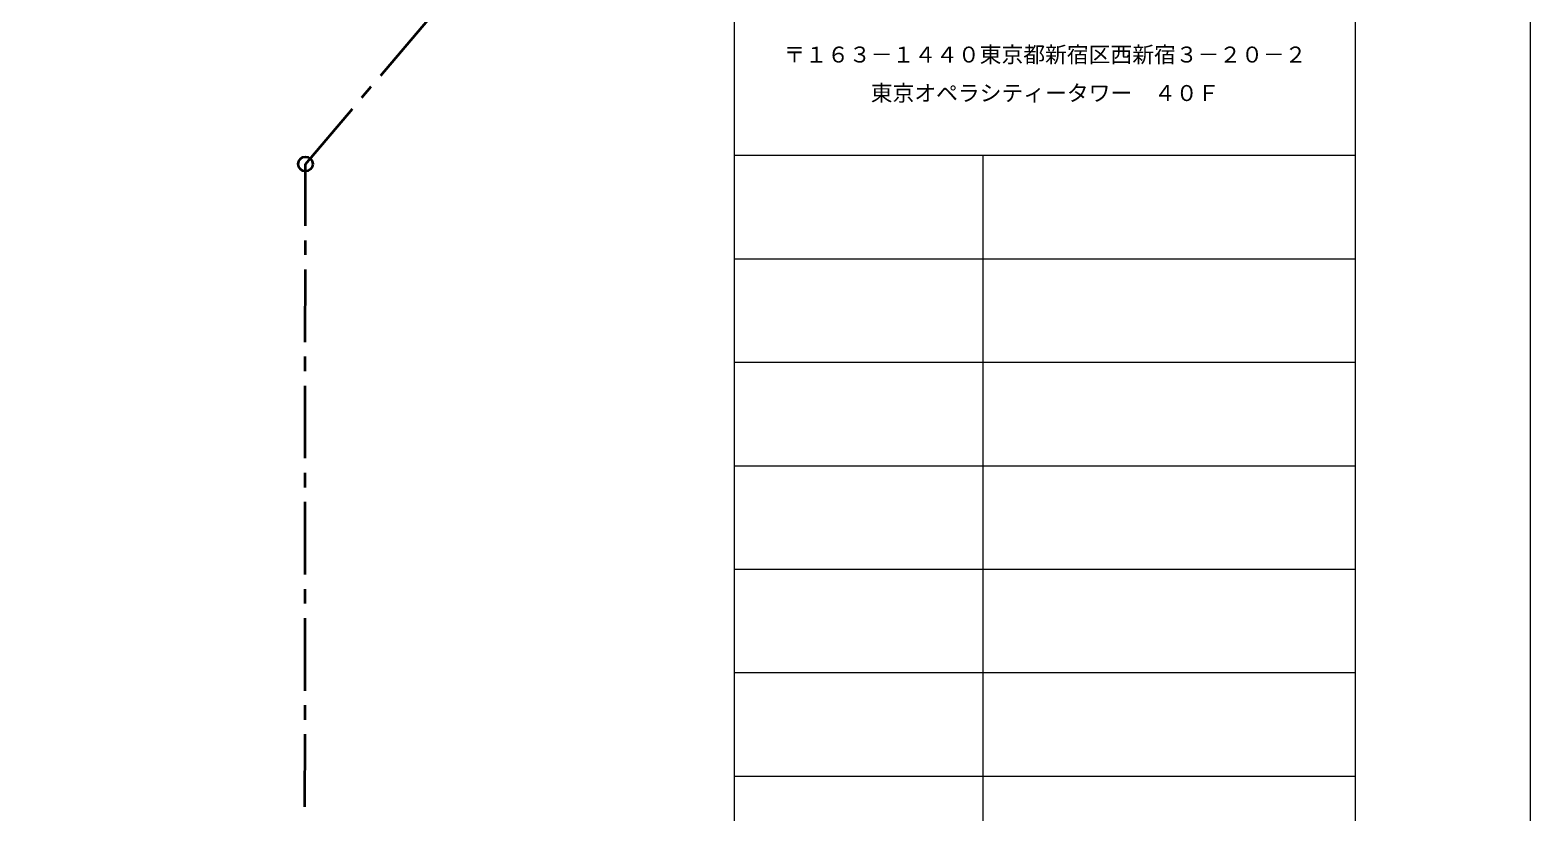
# Model space of a CAD drawing. Units: millimetres at full size, sheet at 1:100. Extents: x -138278 to 134990, y -16593 to 30671.
# Drawn here: x -15585 to -5256, y 14629 to 20020 of the extents above; entities that cross this region are included whole.
import ezdxf
from ezdxf.enums import TextEntityAlignment as Align

# ---------------------------------------------------------------- set-up
doc = ezdxf.new("R2010")
doc.units = ezdxf.units.MM
doc.header["$LTSCALE"] = 100
doc.linetypes.add('CHAIN1', pattern=[8, 5, -1, 1, -1])
for name, color, linetype, lineweight in [('0-D_防災設備', 6, 'CHAIN1', 40), ('F-0_枠', 134, 'Continuous', 18), ('F-F_用紙枠', 134, 'Continuous', 18)]:
    doc.layers.add(name, color=color, linetype=linetype, lineweight=lineweight)
doc.styles.add('ＭＳ ゴシック', font='')
doc.styles.get('ＭＳ ゴシック').set_extended_font_data('MS Gothic')

msp = doc.modelspace()

# ---------------------------------------------------------------- linework, layer by layer
at = {"layer": '0-D_防災設備'}
for p, q in [((-13688.2, 19096.9), (-11228.6, 21990.7)), ((-13708.2, -6929.4), (-13688.2, 19096.9))]:
    msp.add_line(p, q, dxfattribs=at)
at = {"layer": '0-D_防災設備', "linetype": 'Continuous'}
msp.add_circle((-13688.2, 19096.9), 50, dxfattribs=at)
at = {"layer": 'F-0_枠'}
for p, q in [((-10733, -15327.4), (-10733, 24142.1)), ((-6458.3, -15327.4), (-6458.3, 24142.1))]:
    msp.add_line(p, q, dxfattribs=at)
msp.add_lwpolyline([(-64656.2, 25407.4), (-5256.2, 25407.4), (-5256.2, -16592.7)], dxfattribs=at)
at = {"layer": 'F-F_用紙枠'}
for p, q in [((-6458.3, 19155), (-10733, 19155)), ((-9023.1, 19155), (-9023.1, 12743)), ((-6458.3, 18442.6), (-10733, 18442.6)), ((-6458.3, 17730.1), (-10733, 17730.1)), ((-6458.3, 17017.7), (-10733, 17017.7)), ((-6458.3, 16305.2), (-10733, 16305.2)), ((-6458.3, 15592.8), (-10733, 15592.8)), ((-6458.3, 14880.3), (-10733, 14880.3))]:
    msp.add_line(p, q, dxfattribs=at)

# ---------------------------------------------------------------- texts
at = {"layer": 'F-0_枠', "style": 'ＭＳ ゴシック'}
for s, p in [('〒１６３－１４４０東京都新宿区西新宿３－２０－２', (-10395.7, 19762.4)), ('東京オペラシティータワー\u3000４０Ｆ', (-9795.7, 19497.4))]:
    msp.add_text(s, height=110, dxfattribs=at).set_placement(p, align=Align.BOTTOM_LEFT)

doc.saveas('drawing.dxf')
